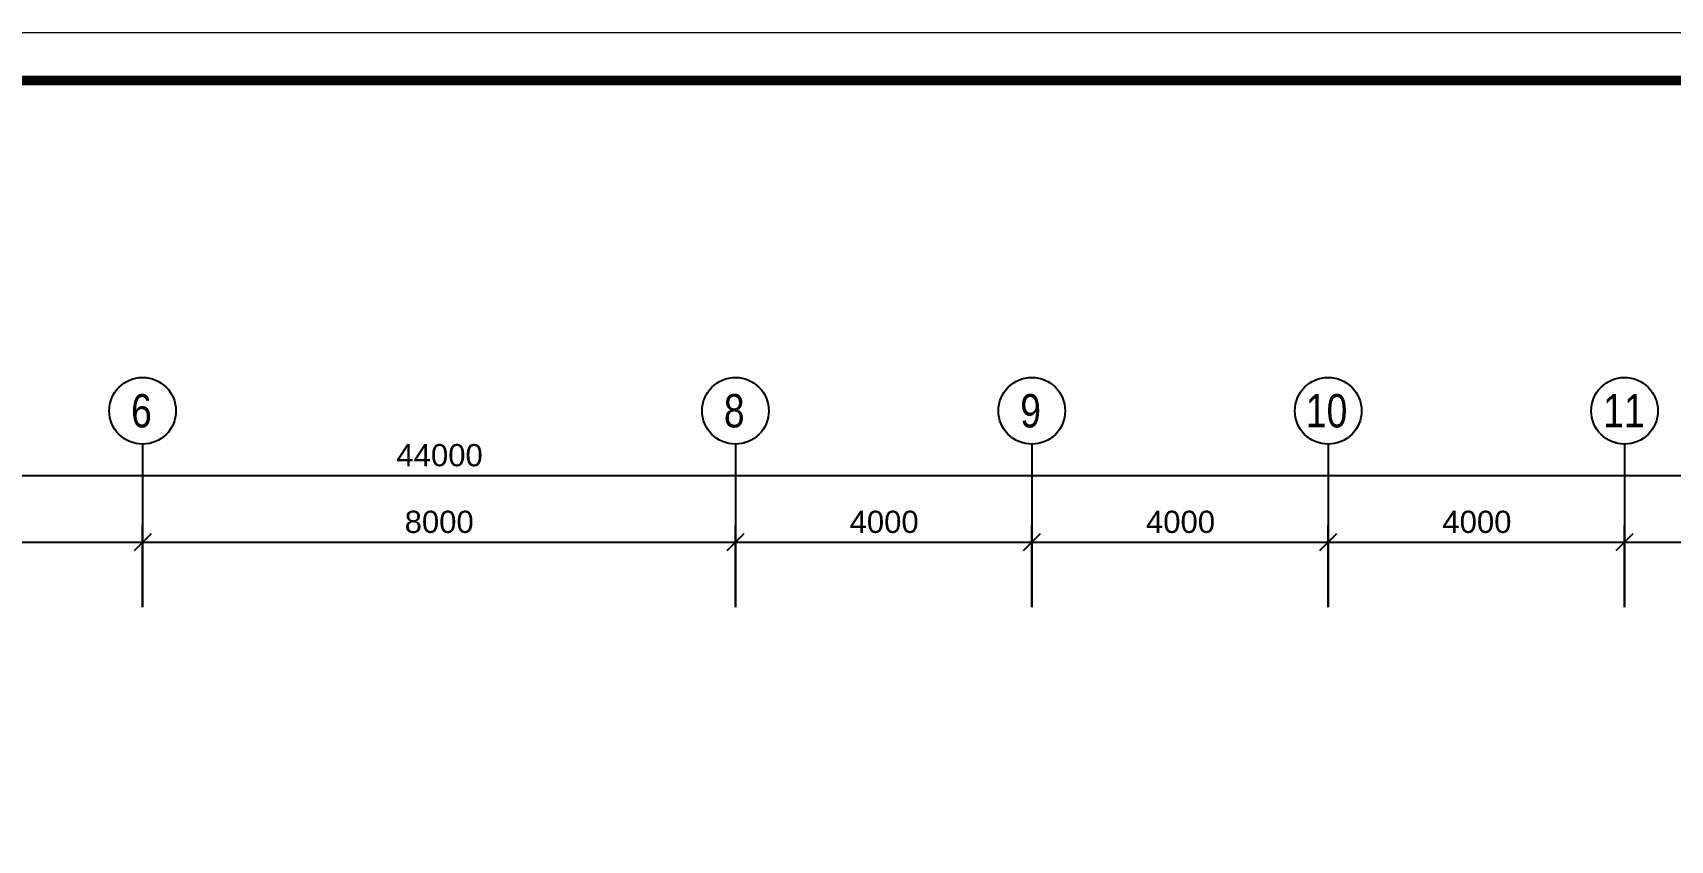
# Model space of a CAD drawing. Header units: millimetres. Extents: x 526420 to 928802, y 401925 to 509768.
# Drawn here: x 895449 to 917548, y 430960 to 441864 of the extents above; entities that cross this region are included whole.
import ezdxf

# ---------------------------------------------------------------- set-up
doc = ezdxf.new("R2010")
doc.units = ezdxf.units.MM
doc.header["$LTSCALE"] = 3000
doc.header["$MEASUREMENT"] = 0
doc.linetypes.add('CENTER', pattern=[2, 1.25, -0.25, 0.25, -0.25])
doc.layers.get('0').update_dxf_attribs({"linetype": 'CONTINUOUS'})
doc.layers.add('A', color=7, linetype='CONTINUOUS')
doc.styles.add('Arial', font='ARIAL.TTF')

msp = doc.modelspace()

# ---------------------------------------------------------------- linework, layer by layer
at = {"color": 0, "linetype": 'CENTER'}
for p, q in [((896932, 436309), (896932, 434109)), ((904932, 436309), (904932, 434109)), ((908932, 436309), (908932, 434109)), ((912932, 436309), (912932, 434109)), ((916932, 436309), (916932, 434109))]:
    msp.add_line(p, q, dxfattribs=at)
at = {"color": 0, "ltscale": 0.7}
for p, q in [((878782, 435884), (923082, 435884)), ((896932, 434109), (896932, 435209)), ((896932, 434109), (896932, 435209)), ((904932, 434109), (904932, 435209)), ((904932, 434109), (904932, 435209)), ((908932, 434109), (908932, 435209)), ((908932, 434109), (908932, 435209)), ((912932, 434109), (912932, 435209)), ((912932, 434109), (912932, 435209)), ((916932, 434109), (916932, 435209)), ((916932, 434109), (916932, 435209)), ((892782, 434984), (897082, 434984)), ((896782, 434984), (905082, 434984)), ((904782, 434984), (909082, 434984)), ((908782, 434984), (913082, 434984)), ((912782, 434984), (917082, 434984)), ((916782, 434984), (923082, 434984))]:
    msp.add_line(p, q, dxfattribs=at)
at = {"color": 0, "linetype": 'ByBlock'}
for p, q in [((896820, 434871), (897045, 435096)), ((897045, 435096), (896820, 434871)), ((904820, 434871), (905045, 435096)), ((905045, 435096), (904820, 434871)), ((908820, 434871), (909045, 435096)), ((909045, 435096), (908820, 434871)), ((912820, 434871), (913045, 435096)), ((913045, 435096), (912820, 434871)), ((916820, 434871), (917045, 435096)), ((917045, 435096), (916820, 434871))]:
    msp.add_line(p, q, dxfattribs=at)
at = {"color": 0, "ltscale": 5}
for centre in [(896932, 436759), (904932, 436759), (908932, 436759), (912932, 436759), (916932, 436759)]:
    msp.add_circle(centre, 450, dxfattribs=at)
at = {"layer": 'A', "linetype": 'ByBlock', "lineweight": 0}
for points in [[(928802, 441864), (873379, 441864), (873379, 402295), (928802, 402295)], [(874023, 402939), (928157, 402939), (928157, 441220), (874023, 441220)]]:
    msp.add_lwpolyline(points, close=True, dxfattribs=at)
at = {"layer": 'A', "linetype": 'ByBlock', "lineweight": 0, "const_width": 129}
msp.add_lwpolyline([(874023, 402939), (928157, 402939), (928157, 441220), (874023, 441220)], close=True, dxfattribs=at)

# ---------------------------------------------------------------- texts
at = {"color": 0, "style": 'Arial', "width": 0.8}
for s, p in [('6', (896776, 436535)), ('8', (904776, 436535)), ('9', (908776, 436535)), ('10', (912631, 436535)), ('11', (916644, 436535))]:
    msp.add_text(s, height=450, dxfattribs=at).set_placement(p)
at = {"color": 0, "style": 'Arial'}
for s, p in [('44000', (900357, 436010)), ('8000', (900468, 435110)), ('4000', (906473, 435110)), ('4000', (910473, 435110)), ('4000', (914473, 435110))]:
    msp.add_text(s, height=300, dxfattribs=at).set_placement(p)

doc.saveas('drawing.dxf')
